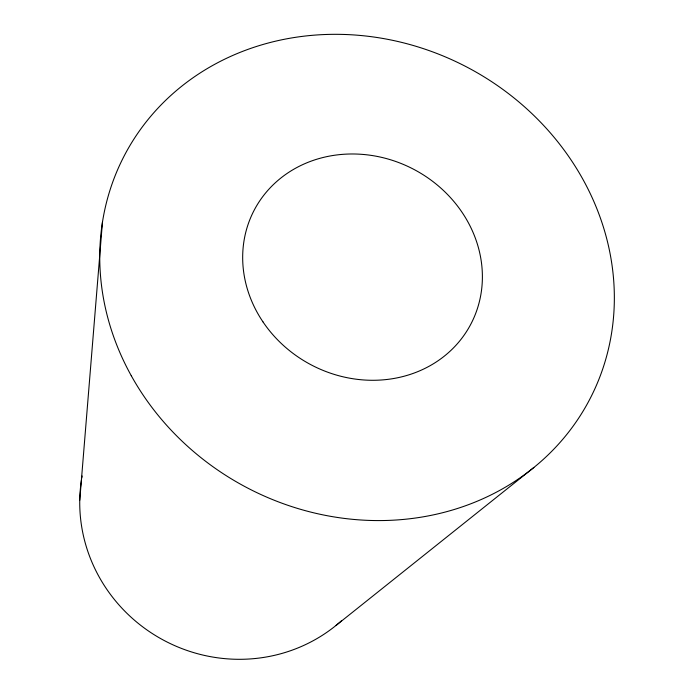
<?xml version="1.0" encoding="UTF-8"?>
<svg xmlns="http://www.w3.org/2000/svg" width="694" height="694" viewBox="0 0 694 694"><rect width="100%" height="100%" fill="white"/><g stroke="black" fill="none" stroke-linecap="round" stroke-linejoin="round"><path stroke-width="1.04" d="M79.749 500.279L102.46 222.141M335.957 625.494L533.868 467.487M341.613 620.67A156.462 151.275 28 0 1 163.116 639.946A156.462 151.275 28 0 1 81.432 480.161M81.762 478.071A156.462 151.275 28 0 1 82.126 475.989M131.261 375.697A262.679 237.313 28 0 0 576.801 420.92A262.679 237.313 28 0 0 363.083 35.724A262.679 237.313 28 0 0 131.261 375.697M262.948 321.843A122.396 110.398 28 0 0 470.081 325.564A122.396 110.398 28 0 0 354.573 153.999A122.396 110.398 28 0 0 262.948 321.843"/></g></svg>
